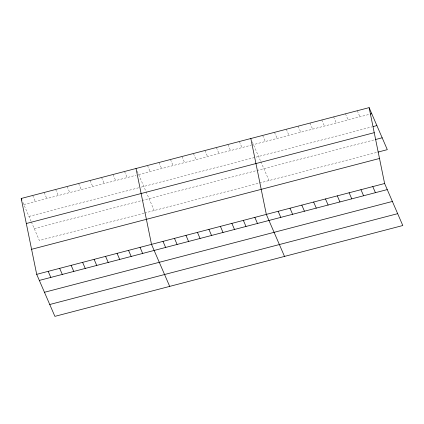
<?xml version="1.0" encoding="UTF-8"?>
<svg xmlns="http://www.w3.org/2000/svg" width="424" height="424" viewBox="0 0 424 424"><rect width="100%" height="100%" fill="white"/><g stroke="black" fill="none" stroke-linecap="round" stroke-linejoin="round"><path stroke-width="0.32" stroke-dasharray="2.12 1.59" d="M23.829 204.554L136.093 175.244M138.643 174.577L250.907 145.268M251.543 145.103L369.262 114.369M28.965 216.415L138.674 187.768M141.224 187.106L371.901 126.877M34.249 228.631L141.409 200.658M142.051 200.488L256.223 170.681M256.859 170.512L374.699 139.75M143.99 213.182L39.384 240.493L31.482 222.234M144.626 213.018L377.339 152.258M357.289 110.728L359.923 116.807M345.459 113.818L348.093 119.897M333.63 116.902L336.264 122.987M321.8 119.992L324.434 126.071M309.971 123.082L312.605 129.161M298.141 126.167L300.775 132.251M286.317 129.256L288.945 135.335M274.487 132.346L277.116 138.425M262.657 135.436L265.286 141.515M252.264 141.839L260.352 160.537M260.855 161.698L269.012 180.539M239.343 141.521L241.977 147.6M227.863 144.515L230.497 150.6M216.383 147.515L219.012 153.594M204.903 150.515L207.532 156.594M193.418 153.509L196.052 159.594M181.938 156.509L184.573 162.588M170.459 159.504L173.087 165.588M158.974 162.503L161.608 168.582M147.494 165.503L150.128 171.582M137.212 171.264L145.538 190.514M146.042 191.674L154.198 210.516M124.534 171.497L127.163 177.577M113.049 174.492L115.683 180.576M101.569 177.492L104.198 183.571M90.089 180.492L92.718 186.571M78.604 183.486L81.238 189.565M67.125 186.486L69.759 192.565M55.645 189.48L58.274 195.565M44.165 192.48L46.794 198.559M32.68 195.475L35.314 201.559M22.875 202.343L31.228 221.651"/><path stroke-width="0.64" d="M369.119 107.638L384.616 183.507L402.8 225.526L54.882 316.362L36.697 274.344L21.2 198.474L369.119 107.638L387.303 149.656L377.964 152.094M370.507 114.045L371.753 113.717M373.147 126.553L376.883 125.578M26.314 223.512L374.233 132.675M375.32 139.586L382.172 137.795M31.583 249.307L379.501 158.47M36.697 274.344L384.616 183.507M39.331 280.423L387.25 189.586M44.462 292.284L392.38 201.448M49.751 304.501L397.67 213.664M372.786 186.597L375.42 192.676M360.957 189.682L363.591 195.766M349.127 192.772L351.761 198.851M337.297 195.862L339.931 201.941M325.473 198.951L328.102 205.031M313.643 202.036L316.272 208.12M301.814 205.126L304.443 211.205M289.984 208.216L292.613 214.295M278.155 211.3L280.783 217.385M284.509 256.409L266.325 214.39L250.828 138.521M254.845 217.39L257.474 223.469M243.36 220.385L245.994 226.469M231.88 223.384L234.514 229.464M220.401 226.379L223.029 232.463M208.915 229.379L211.549 235.458M197.436 232.379L200.07 238.458M185.956 235.373L188.585 241.457M174.476 238.373L177.105 244.452M162.991 241.367L165.625 247.452M169.695 286.386L151.511 244.367L136.014 168.498M140.031 247.367L142.66 253.446M128.546 250.361L131.18 256.441M117.066 253.361L119.701 259.44M105.587 256.356L108.215 262.44M94.107 259.356L96.736 265.435M82.622 262.355L85.256 268.434M71.142 265.35L73.771 271.429M59.662 268.35L62.291 274.429M21.2 198.474L21.916 200.133M48.177 271.344L50.811 277.429"/></g></svg>
